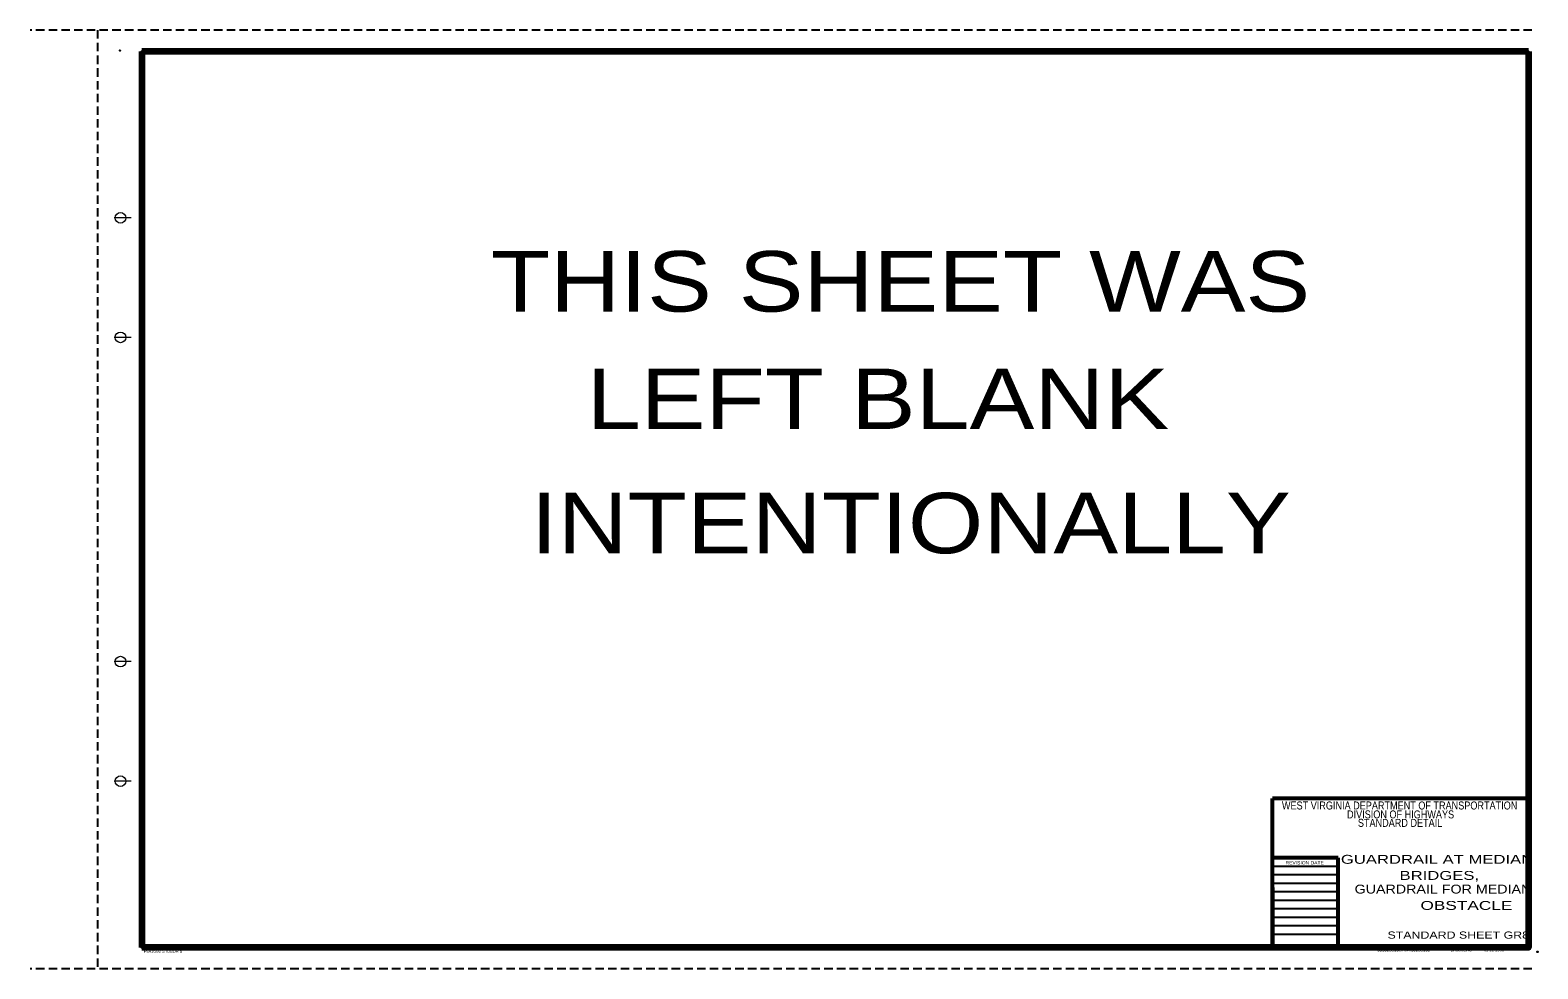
# Model space of a CAD drawing. Extents: x -224.9 to -189.5, y -29.8 to -7.8.
import ezdxf
from ezdxf.enums import TextEntityAlignment as Align

# ---------------------------------------------------------------- set-up
doc = ezdxf.new("R2010")
doc.units = 0
doc.header["$LTSCALE"] = 0.033
doc.header["$PDMODE"] = 32
doc.header["$PDSIZE"] = 0.0165
doc.linetypes.add('LONG_DASHED', pattern=[7.5, 6, -1.5])
doc.layers.add('1', color=7, linetype='Continuous', lineweight=25)

msp = doc.modelspace()

# ---------------------------------------------------------------- linework, layer by layer
at = {"layer": '1', "linetype": 'LONG_DASHED'}
for p, q in [((-189.68633, -7.79508), (-224.88633, -7.79508)), ((-223.31133, -7.79508), (-223.31133, -29.79508)), ((-189.68633, -29.79508), (-224.88633, -29.79508))]:
    msp.add_line(p, q, dxfattribs=at)
at = {"layer": '1', "lineweight": 158}
for p, q in [((-222.26967, -8.29508), (-222.26967, -29.29508)), ((-189.76967, -8.29508), (-222.26967, -8.29508))]:
    msp.add_line(p, q, dxfattribs=at)
at = {"layer": '1', "lineweight": 13}
for p, q in [((-222.51967, -12.19508), (-222.91967, -12.19508)), ((-222.51967, -14.99508), (-222.91967, -14.99508)), ((-222.51967, -22.59508), (-222.91967, -22.59508)), ((-222.51967, -25.39508), (-222.91967, -25.39508))]:
    msp.add_line(p, q, dxfattribs=at)
at = {"layer": '1', "lineweight": 53}
for p, q in [((-189.76967, -25.80525), (-195.76967, -25.80525)), ((-195.76967, -29.29508), (-195.76967, -25.80525)), ((-189.76967, -29.29508), (-189.76967, -26.79608)), ((-194.23175, -27.19608), (-195.76967, -27.19608)), ((-194.23175, -29.29508), (-194.23175, -27.19608)), ((-195.76967, -27.88508), (-195.76967, -29.29508)), ((-189.76967, -29.29508), (-195.76967, -29.29508))]:
    msp.add_line(p, q, dxfattribs=at)
at = {"layer": '1'}
for p, q in [((-194.23175, -27.39608), (-195.76967, -27.39608)), ((-194.23175, -27.59508), (-195.76967, -27.59508)), ((-194.23175, -27.79408), (-195.76967, -27.79408)), ((-194.23175, -27.99308), (-195.76967, -27.99308)), ((-194.23175, -28.19208), (-195.76967, -28.19208)), ((-194.23175, -28.39108), (-195.76967, -28.39108)), ((-194.23175, -28.59008), (-195.76967, -28.59008)), ((-194.23175, -28.78908), (-195.76967, -28.78908)), ((-194.23175, -28.98808), (-195.76967, -28.98808))]:
    msp.add_line(p, q, dxfattribs=at)
at = {"layer": '1', "lineweight": 158}
msp.add_lwpolyline([(-189.76967, -8.29508), (-189.76967, -29.29508), (-222.26967, -29.29508)], dxfattribs=at)
at = {"layer": '1', "lineweight": 13}
for centre in [(-222.76967, -12.19508), (-222.76967, -14.99508), (-222.76967, -22.59508), (-222.76967, -25.39508)]:
    msp.add_circle(centre, 0.125, dxfattribs=at)
at = {"layer": '1'}
for p in [(-222.78167, -8.27508), (-222.26967, -8.29508), (-189.76967, -8.29508), (-222.26967, -29.29508), (-189.76967, -29.29508), (-189.55667, -29.39508)]:
    msp.add_point(p, dxfattribs=at)

# ---------------------------------------------------------------- texts
for s, height, width, p in [('THIS SHEET WAS', 1.417, 1.2, (-204.48704, -14.39075)), ('LEFT BLANK', 1.417, 1.2, (-205.01542, -17.14267)), ('INTENTIONALLY', 1.417, 1.2, (-204.24829, -20.05525)), ('WEST VIRGINIA DEPARTMENT OF TRANSPORTATION', 0.1875, 0.85, (-192.78796, -26.06017)), ('DIVISION OF HIGHWAYS', 0.1875, 0.85, (-192.76604, -26.26908)), ('STANDARD DETAIL', 0.1875, 0.85, (-192.77733, -26.46725)), ('     GUARDRAIL AT MEDIAN  ', 0.2083, 1.4, (-192.07367, -27.33267)), ('  BRIDGES, ', 0.2083, 1.4, (-191.91183, -27.70992)), ('GUARDRAIL FOR MEDIAN ', 0.2083, 1.2, (-191.72567, -28.03025)), ('OBSTACLE              ', 0.2083, 1.45, (-190.4375, -28.41333)), ('STANDARD SHEET GR8    ', 0.1667, 1.3, (-191.25258, -29.08667))]:
    msp.add_text(s, height=height, dxfattribs=dict(at, width=width)).set_placement(p, align=Align.CENTER)
for s, height, width, p in [('REVISION DATE', 0.079, 1.1, (-195.46258, -27.34875)), ('$$$$$$$$$GR8M$$$$$$$$', 0.06, 1.25, (-193.31392, -29.38683)), ('$HUSSEIN$', 0.06, 1.1, (-191.58983, -29.38683)), ('01-11-1995', 0.06, 1.15, (-190.81625, -29.38683)), ('P5A1G92-STDBOR a', 0.06, 1.15, (-222.22167, -29.41608))]:
    msp.add_text(s, height=height, dxfattribs=dict(at, width=width)).set_placement(p)

doc.saveas('drawing.dxf')
